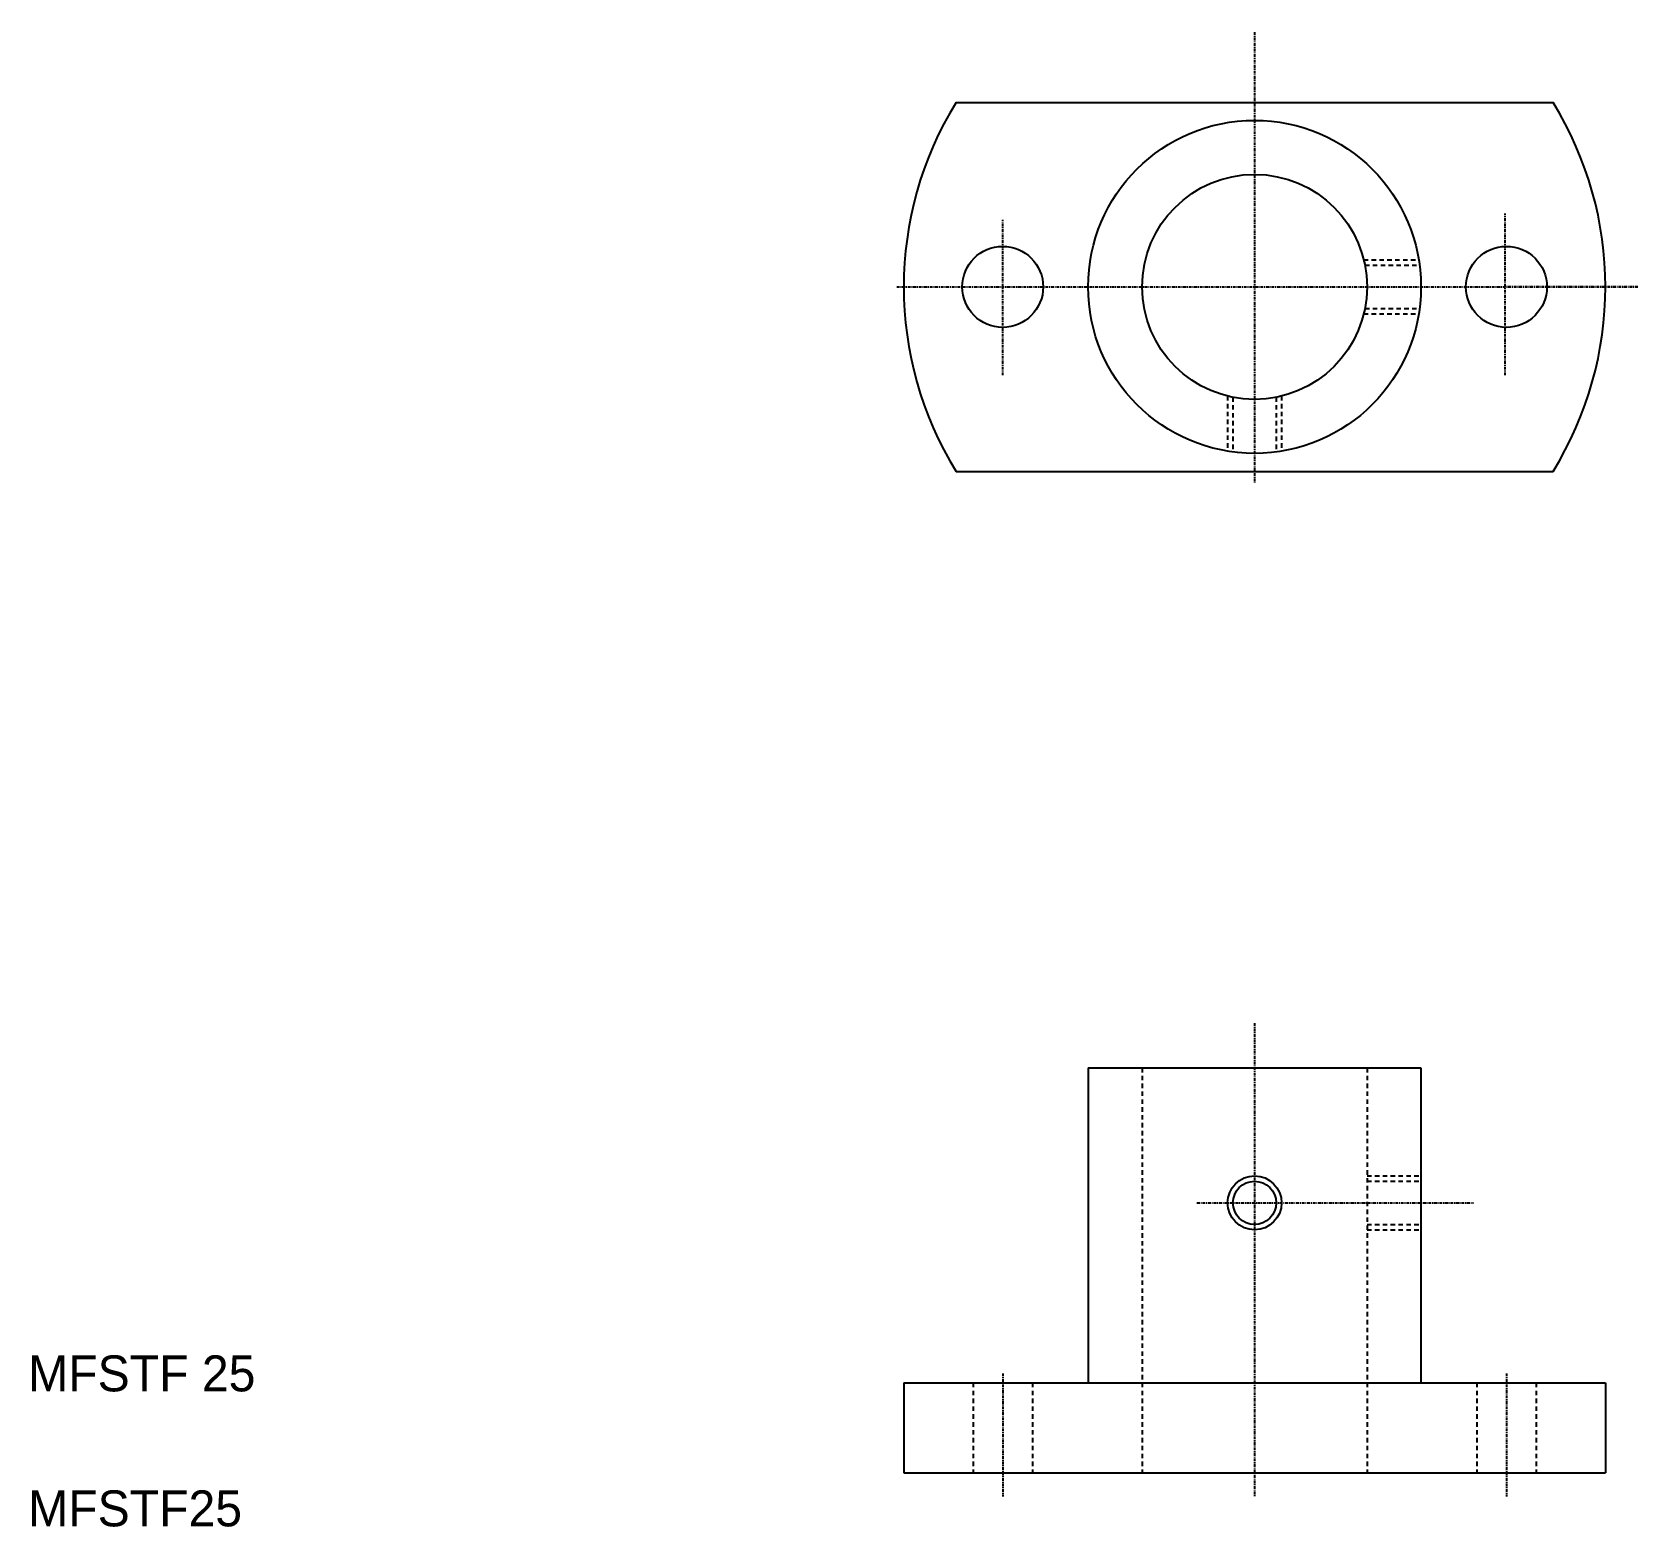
# Model space of a CAD drawing. Extents: x 10 to 189, y 10 to 176.
import ezdxf

# ---------------------------------------------------------------- set-up
doc = ezdxf.new("R2010")
doc.units = 0
doc.header["$LTSCALE"] = 0.25
doc.linetypes.add('CENTER', pattern=[2, 1.25, -0.25, 0.25, -0.25])
doc.linetypes.add('DASHED', pattern=[3.5, 2, -1.5])
doc.layers.get('0').update_dxf_attribs({"linetype": 'CONTINUOUS'})
doc.layers.add('CENTER', color=1, linetype='CENTER')

msp = doc.modelspace()

# ---------------------------------------------------------------- linework, layer by layer
at = {"color": 7, "linetype": 'CONTINUOUS'}
for p, q in [((113.16, 168.24), (179.52, 168.24)), ((113.16, 127.24), (179.52, 127.24)), ((127.84, 60.95), (127.84, 25.95)), ((164.84, 60.95), (164.84, 25.95)), ((107.34, 25.95), (107.34, 15.95)), ((185.34, 25.95), (185.34, 15.95))]:
    msp.add_line(p, q, dxfattribs=at)
at = {"color": 3, "linetype": 'DASHED'}
for p, q in [((158.47, 150.74), (164.59, 150.74)), ((158.61, 150.14), (164.68, 150.14)), ((158.47, 144.74), (164.59, 144.74)), ((158.61, 145.34), (164.68, 145.34)), ((143.34, 135.61), (143.34, 129.49)), ((143.94, 135.47), (143.94, 129.4)), ((148.74, 135.47), (148.74, 129.4)), ((149.34, 135.61), (149.34, 129.49)), ((133.84, 60.95), (133.84, 15.95)), ((158.84, 60.95), (158.84, 15.95)), ((158.84, 48.95), (164.84, 48.95)), ((158.84, 48.35), (164.84, 48.35)), ((158.84, 43.55), (164.84, 43.55)), ((158.84, 42.95), (164.84, 42.95)), ((115.04, 25.95), (115.04, 15.95)), ((121.64, 25.95), (121.64, 15.95)), ((171.04, 25.95), (171.04, 15.95)), ((177.64, 25.95), (177.64, 15.95))]:
    msp.add_line(p, q, dxfattribs=at)
for p, q in [((127.84, 60.95), (164.84, 60.95)), ((107.34, 25.95), (185.34, 25.95)), ((107.34, 15.95), (185.34, 15.95)), ((126.84, 15.95), (126.84, 15.95)), ((146.34, 15.95), (146.34, 15.95))]:
    msp.add_line(p, q)
for centre, radius in [((146.34, 147.74), 18.5), ((146.34, 147.74), 12.5), ((118.34, 147.74), 4.5), ((174.34, 147.74), 4.5), ((146.34, 45.95), 2.4)]:
    msp.add_circle(centre, radius)
at = {"color": 3}
msp.add_circle((146.34, 45.95), 3, dxfattribs=at)
for start, end in [(148.2886, 211.7114), (328.2886, 31.7114)]:
    msp.add_arc((146.34, 147.74), 39, start, end)
at = {"layer": 'CENTER', "color": 1, "linetype": 'CENTER'}
for p, q in [((146.34, 176.05), (146.34, 126)), ((174.21, 137.93), (174.21, 155.89)), ((118.34, 137.93), (118.34, 155.18)), ((106.56, 147.74), (188.95, 147.74)), ((188.95, 147.74), (174.21, 147.74)), ((146.34, 65.93), (146.34, 13.33)), ((139.94, 45.95), (170.68, 45.95)), ((118.34, 27), (118.34, 13.33)), ((174.34, 27), (174.34, 13.33))]:
    msp.add_line(p, q, dxfattribs=at)

# ---------------------------------------------------------------- texts
for s, p in [('MFSTF 25', (10, 25)), ('MFSTF25', (10, 10))]:
    msp.add_text(s, height=4).set_placement(p)

doc.saveas('drawing.dxf')
